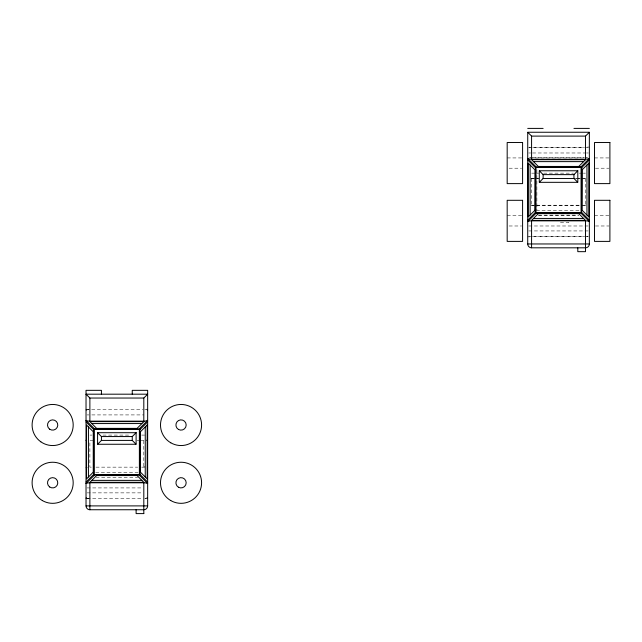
<?xml version="1.0" encoding="UTF-8"?>
<svg xmlns="http://www.w3.org/2000/svg" width="642" height="642" viewBox="0 0 642 642"><rect width="100%" height="100%" fill="white"/><g stroke="black" fill="none" stroke-linecap="round" stroke-linejoin="round"><path stroke-width="0.48" stroke-dasharray="3.21 2.41" d="M528.856 147.7L530.452 147.66M588.192 236.216L586.756 236.256M87.424 409.403L89.118 409.371M146.103 498.393L145.285 498.409M528.719 147.435L588.361 147.435M532.796 147.66L584.284 147.66M528.687 152.981L530.613 152.981M532.539 152.981L585.504 152.981M586.467 152.981L588.393 152.981M529.65 157.33L530.613 157.33M532.539 157.33L584.541 157.33M586.467 157.33L587.43 157.33M507.18 157.932L521.625 157.932M529.714 157.932L587.366 157.932M594.492 157.932L608.937 157.932M509.106 168.204L521.625 168.204M595.455 168.204L608.937 168.204M531.696 173.155L535.677 173.155M536.672 173.155L538.662 173.155M543.63 173.155L573.45 173.155M579.413 173.155L582.398 173.155M583.393 173.155L585.384 173.155M530.918 178.476L535.613 178.476M536.552 178.476L538.798 178.476M573.948 178.476L576.837 178.476M577.704 178.476L580.529 178.476M581.467 178.476L586.162 178.476M531.696 178.701L535.677 178.701M536.672 178.701L538.662 178.701M576.436 178.701L582.398 178.701M583.393 178.701L585.384 178.701M531.696 205.215L535.677 205.215M536.672 205.215L582.398 205.215M583.393 205.215L585.384 205.215M530.918 205.44L535.613 205.44M536.552 205.44L580.529 205.44M581.467 205.44L586.162 205.44M536.391 210.761L579.726 210.761M538.317 215.11L578.763 215.11M507.18 215.712L521.625 215.712M538.662 215.712L578.418 215.712M594.492 215.712L608.937 215.712M509.106 225.984L521.625 225.984M528.719 225.984L588.361 225.984M595.455 225.984L608.937 225.984M528.719 230.935L588.361 230.935M532.539 236.256L584.541 236.256M528.719 236.481L589.356 236.481M86.028 409.371L142.965 409.371M144.771 409.371L147.66 409.371M86.991 414.917L88.917 414.917M91.806 414.917L143.808 414.917M90 435.091L91.991 435.091M102.929 435.091L130.759 435.091M141.697 435.091L144.675 435.091M93.251 440.637L89.88 440.637L89.88 467.151L92.408 467.151M137.067 440.637L139.595 440.637M140.438 440.637L144.675 440.637M95.971 467.151L137.717 467.151M141.697 467.151L144.675 467.151M95.658 472.697L138.03 472.697M95.971 477.648L137.717 477.648M87.023 487.92L142.693 487.92M87.023 492.871L142.693 492.871M86.028 498.417L89.503 498.417M87.023 498.417L142.813 498.417M144.771 498.417L147.66 498.417M585.504 178.476L585.504 205.44M568.812 222.301L568.812 222.758L558.54 222.774L558.54 222.301M536.872 169.809L536.872 210.255M531.576 178.476L531.576 205.44M143.808 440.637L143.808 467.151M146.649 409.115A3.836 0.554 -3.7 0 1 147.419 409.251M143.8 466.894A3.836 0.554 -3.7 0 1 144.98 466.846M88.323 498.722A3.836 0.546 -3.6 0 1 86.205 498.513M585.488 205.207A3.836 0.923 -15.4 0 1 585.961 205.095M531.592 178.709A3.836 0.923 -15.4 0 1 531.119 178.821M587.558 147.05A3.836 0.923 -15.4 0 1 589.26 147.427M529.522 236.866A3.836 0.923 -15.4 0 1 527.82 236.489"/><path stroke-width="0.96" d="M97.736 444.112L101.436 440.412L132.252 440.412L135.952 444.112M86.18 394.34L89.88 398.04L143.808 398.04L147.508 394.34M86.028 482.046L93.572 474.502L93.572 429.434L94.31 428.696L139.884 428.928L140.117 474.502L139.378 475.241L93.804 475.008L93.572 474.502L140.117 474.502L147.66 482.046M147.66 420.414L139.378 428.696L139.378 475.241L147.66 483.522M97.736 432.86L101.436 436.56L132.252 436.56L135.952 432.86M86.028 483.522L94.31 475.241L94.31 428.696L86.028 420.414M147.66 421.89L140.117 429.434L93.572 429.434L86.028 421.89M539.432 182.176L543.132 178.476L573.948 178.476L577.648 182.176M527.876 132.404L531.576 136.104L585.504 136.104L589.204 132.404M527.724 220.11L535.268 212.566L535.5 166.992L581.074 166.76L581.812 167.498L581.58 213.072L536.006 213.305L535.268 212.566L581.812 212.566L589.356 220.11M589.356 158.478L581.074 166.76L581.074 213.305L589.356 221.586M539.432 170.924L543.132 174.624L573.948 174.624L577.648 170.924M527.724 221.586L536.006 213.305L536.006 166.76L527.724 158.478M589.356 159.954L581.812 167.498L535.268 167.498L527.724 159.954M527.724 128.4L543.132 128.4M573.948 128.4L589.356 128.4M527.901 158.413A3.932 1.083 0 0 0 531.576 159.232L585.504 159.216A3.932 1.083 0 0 0 589.179 158.413M533.574 161.624L583.506 161.624M533.574 218.44L583.506 218.44M527.74 243.96L589.348 243.96L589.356 132.252L527.724 132.252L527.724 243.96A3.852 3.852 0 0 0 531.576 247.812L585.504 247.812A3.852 3.852 0 0 0 589.356 243.96M86.028 394.188L147.66 394.188M91.878 423.559L141.81 423.559M91.878 480.377L141.81 480.377M86.221 483.587A3.932 1.083 -0.4 0 1 89.88 482.768L143.808 482.784A3.932 1.083 0 0 1 147.483 483.587M101.436 394.188L101.436 390.336L86.028 390.336L86.028 505.896L147.652 505.896L147.66 390.336L132.252 390.336L132.252 394.188M143.792 513.6L136.12 513.6L136.104 509.748M586.948 165.066L586.948 214.998M585.504 136.104L585.504 159.216M577.8 247.812L577.8 251.664L585.488 251.664L585.504 220.848L531.576 220.848L531.576 247.804M573.948 174.624L573.948 178.476M543.132 174.624L543.132 178.476M531.576 136.104L531.576 159.216M530.131 165.066L530.131 214.998M145.252 427.002L145.252 476.934M143.808 398.04L143.808 421.152L89.88 421.152L89.88 398.04M143.808 482.784L143.808 513.6M132.252 436.56L132.252 440.412M101.436 436.56L101.436 440.412M89.88 482.784L89.88 509.74M88.436 427.002L88.436 476.934M147.483 420.349A3.932 1.083 0 0 1 143.808 421.168M89.88 421.168A3.932 1.083 0 0 1 86.205 420.349M147.58 409.524A3.828 0.939 -16 0 1 147.387 409.941M147.66 505.896A3.852 3.852 0 0 1 143.808 509.748L89.88 509.748A3.852 3.852 0 0 1 86.028 505.896M86.108 498.264A3.828 0.939 -16 0 1 86.309 497.847M86.197 409.917A3.828 0.722 6.5 0 1 86.943 409.757M147.491 440.091A3.828 0.722 6.5 0 1 146.745 440.252M86.108 440.484A3.828 0.939 -16 0 1 86.301 440.067M147.58 467.304A3.828 0.939 -16 0 1 147.387 467.721M86.197 467.697A3.828 0.722 6.5 0 1 86.943 467.536M147.483 497.863A3.828 0.722 6.4 0 1 146.729 498.023M527.901 221.65A3.932 1.083 0 0 1 531.576 220.832M585.504 220.832A3.932 1.083 0 0 1 589.179 221.65M93.251 472.191L86.51 478.932L86.51 425.004L93.251 431.745L93.251 472.191M143.808 421.633L137.067 428.374L96.621 428.374L89.88 421.633L143.808 421.633M96.621 475.562L89.88 482.303L143.808 482.303L137.067 475.562L96.621 475.562M147.179 425.004L140.438 431.745L140.438 472.191L147.179 478.932L147.179 425.004M534.947 210.255L528.206 216.996L528.206 163.068L534.947 169.809L534.947 210.255M585.504 159.697L578.763 166.439L538.317 166.439L531.576 159.697L585.504 159.697M538.317 213.625L531.576 220.367L585.504 220.367L578.763 213.625L538.317 213.625M588.875 163.068L582.134 169.809L582.134 210.255L588.875 216.996L588.875 163.068M522.588 142.524L507.18 142.524L507.18 183.612L522.588 183.612L522.588 142.524M609.9 142.524L594.492 142.524L594.492 183.612L609.9 183.612L609.9 142.524M577.8 170.772L539.28 170.772L539.28 182.328L577.8 182.328L577.8 170.772M522.588 200.304L507.18 200.304L507.18 241.392L522.588 241.392L522.588 200.304M609.9 200.304L594.492 200.304L594.492 241.392L609.9 241.392L609.9 200.304M136.104 432.708L97.584 432.708L97.584 444.264L136.104 444.264L136.104 432.708M42.372 500.575A20.544 20.544 0 0 0 73.188 482.784A20.544 20.544 0 0 0 42.372 464.993A20.544 20.544 0 0 0 42.372 500.575M49.683 486.981A5.136 5.136 0 0 0 57.756 483.249A5.136 5.136 0 0 0 50.485 478.121A5.136 5.136 0 0 0 49.683 486.981M40.815 441.8A20.544 20.544 0 0 0 73.108 426.85A20.544 20.544 0 0 0 44.009 406.362A20.544 20.544 0 0 0 40.815 441.8M49.683 429.201A5.136 5.136 0 0 0 57.756 425.469A5.136 5.136 0 0 0 50.485 420.341A5.136 5.136 0 0 0 49.683 429.201M170.772 442.795A20.544 20.544 0 0 0 201.588 425.004A20.544 20.544 0 0 0 170.772 407.213A20.544 20.544 0 0 0 170.772 442.795M178.476 429.45A5.136 5.136 0 0 0 186.18 425.004A5.136 5.136 0 0 0 178.476 420.558A5.136 5.136 0 0 0 178.476 429.45M170.772 500.575A20.544 20.544 0 0 0 201.588 482.784A20.544 20.544 0 0 0 170.772 464.993A20.544 20.544 0 0 0 170.772 500.575M178.476 487.23A5.136 5.136 0 0 0 186.18 482.784A5.136 5.136 0 0 0 178.476 478.338A5.136 5.136 0 0 0 178.476 487.23"/></g></svg>
